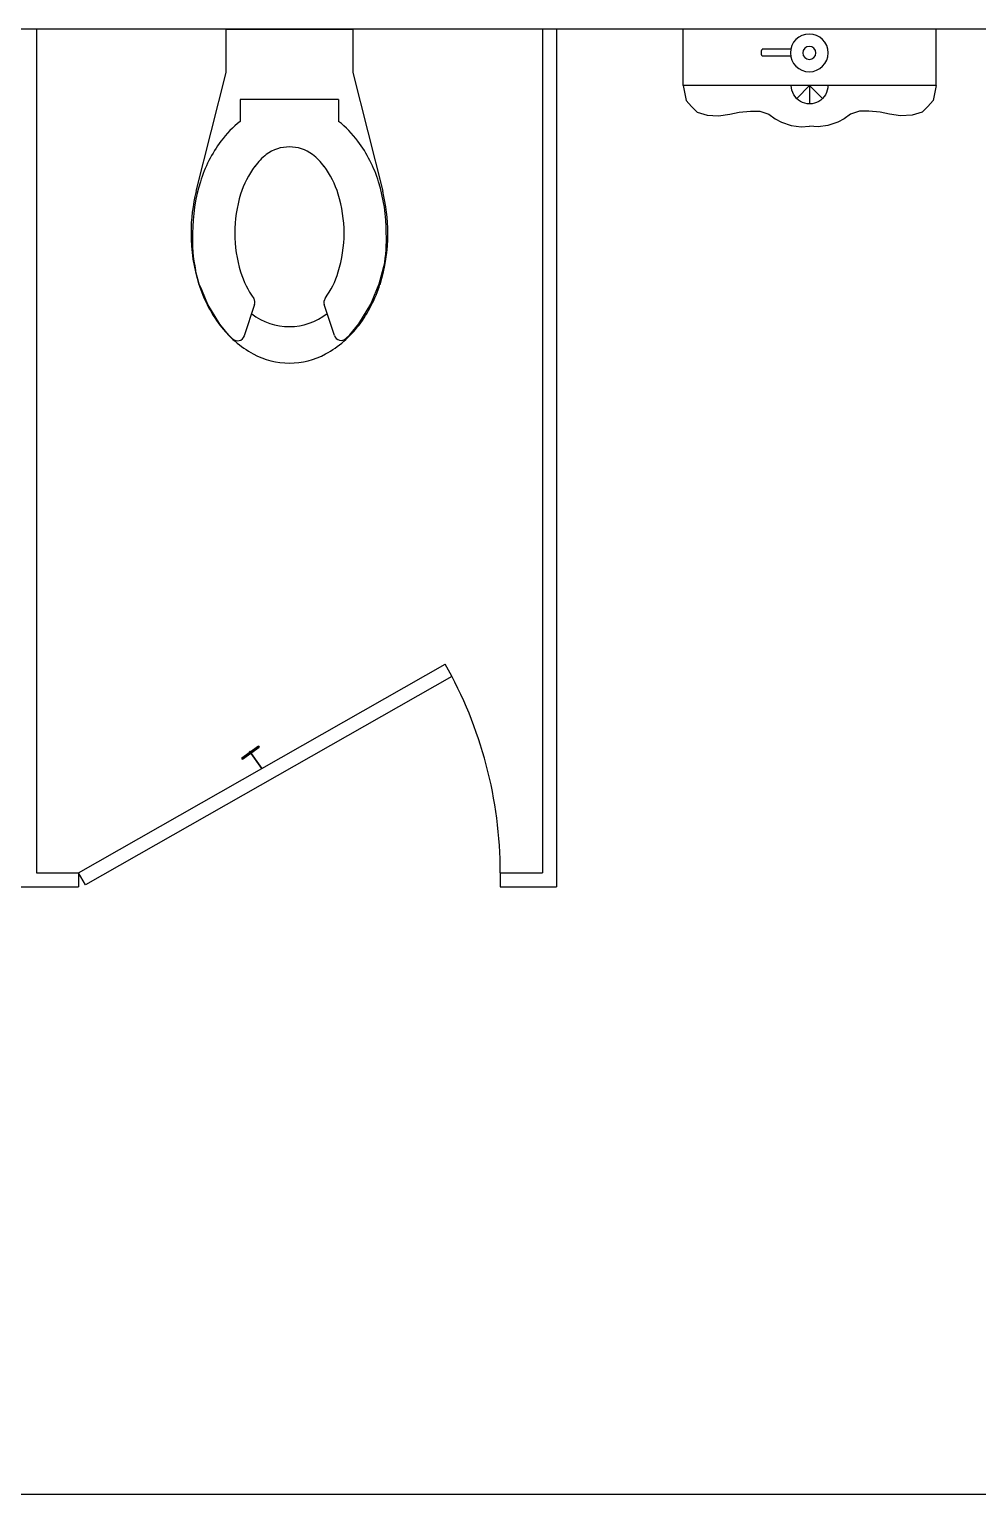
# Model space of a CAD drawing. Header units: inches. Extents: x -233729 to 737493, y -275239 to 196021.
# Drawn here: x 357716 to 359429, y -223988 to -221340 of the extents above; entities that cross this region are included whole.
import ezdxf

# ---------------------------------------------------------------- set-up
doc = ezdxf.new("R2010")
doc.units = ezdxf.units.IN
doc.header["$MEASUREMENT"] = 0
doc.layers.add('_FL_FAC_OFFICES', color=252, linetype='Continuous')
doc.layers.add('_FL_FAC_WALLS', color=252, linetype='Continuous')

# ---------------------------------------------------------------- blocks, each defined once
blk = doc.blocks.new('FL_Building')
at = {"layer": '_FL_FAC_OFFICES', "color": 0}
for p, q in [((2248654.7, -305619.8), (2243079.4, -305619.8)), ((2244628.8, -305619.8), (2244628.8, -307143.8)), ((2244971.7, -305619.8), (2245200.3, -305619.8)), ((2244971.7, -305697.6), (2244971.7, -305619.8)), ((2245200.3, -305619.8), (2245200.3, -305697.6)), ((2245543.2, -305619.8), (2245543.2, -307143.8)), ((2245568.6, -305619.8), (2245568.6, -307169.2)), ((2245797.2, -305721.4), (2245797.2, -305619.8)), ((2246254.4, -305619.8), (2245797.2, -305619.8)), ((2246254.4, -305721.4), (2246254.4, -305619.8)), ((2245991.2, -305655.9), (2245940, -305655.9)), ((2245991.7, -305668.6), (2245940, -305668.6)), ((2244917.6, -305912.5), (2244971.7, -305697.6)), ((2245200.3, -305697.6), (2245254.5, -305912.5)), ((2245797.2, -305721.4), (2245802.6, -305748.7)), ((2246254.4, -305721.4), (2245797.2, -305721.4)), ((2246025.8, -305721.4), (2246002.5, -305744.7)), ((2246025.8, -305721.4), (2246049.2, -305744.7)), ((2246025.8, -305721.4), (2246025.8, -305754.4)), ((2246254.4, -305721.4), (2246249.1, -305748.7)), ((2244997.1, -305746.8), (2244997.1, -305786.2)), ((2245174.9, -305746.8), (2244997.1, -305746.8)), ((2245174.9, -305746.8), (2245174.9, -305786.2)), ((2245802.6, -305748.7), (2245812.1, -305759.2)), ((2246249.1, -305748.7), (2246239.6, -305759.2)), ((2245812.1, -305759.2), (2245822.6, -305769.7)), ((2245822.6, -305769.7), (2245840.4, -305775)), ((2245840.4, -305775), (2245861.4, -305776)), ((2245861.4, -305776), (2245881.4, -305772.9)), ((2245881.4, -305772.9), (2245898.2, -305769.7)), ((2245898.2, -305769.7), (2245919.2, -305767.6)), ((2245919.2, -305767.6), (2245936, -305767.6)), ((2245936, -305767.6), (2245951.8, -305772.9)), ((2245951.8, -305772.9), (2245963.3, -305781.3)), ((2245963.3, -305781.3), (2245974.9, -305787.6)), ((2246088.4, -305781.3), (2246076.8, -305787.6)), ((2246099.9, -305772.9), (2246088.4, -305781.3)), ((2246115.7, -305767.6), (2246099.9, -305772.9)), ((2246132.5, -305767.6), (2246115.7, -305767.6)), ((2246153.5, -305769.7), (2246132.5, -305767.6)), ((2246170.3, -305772.9), (2246153.5, -305769.7)), ((2246190.2, -305776), (2246170.3, -305772.9)), ((2246211.3, -305775), (2246190.2, -305776)), ((2246229.1, -305769.7), (2246211.3, -305775)), ((2246239.6, -305759.2), (2246229.1, -305769.7)), ((2245974.9, -305787.6), (2245992.7, -305793.9)), ((2245992.7, -305793.9), (2246010.6, -305796)), ((2246010.6, -305796), (2246025.8, -305794.8)), ((2246041.1, -305796), (2246025.8, -305794.8)), ((2246058.9, -305793.9), (2246041.1, -305796)), ((2246076.8, -305787.6), (2246058.9, -305793.9)), ((2244917.6, -305912.5), (2244917.6, -305912.5)), ((2245248.3, -306079.8), (2245256.8, -306048.7)), ((2244923.2, -306080.1), (2244916.6, -306055.8)), ((2244927.5, -306090.4), (2244923.2, -306080.1)), ((2244938.4, -306116.9), (2244927.5, -306090.4)), ((2245233.1, -306116.6), (2245244, -306090.1)), ((2245244, -306090.1), (2245248.3, -306079.8)), ((2244960, -306152.5), (2244938.4, -306116.9)), ((2245023.2, -306117.3), (2245004.5, -306174)), ((2245167.3, -306173.3), (2245148.9, -306117.3)), ((2245211.5, -306152.2), (2245233.1, -306116.6)), ((2244976.2, -306171.9), (2244960, -306152.5)), ((2245195.3, -306171.6), (2245211.5, -306152.2)), ((2244983.4, -306178.9), (2244976.2, -306171.9)), ((2245188.1, -306178.5), (2245195.3, -306171.6)), ((2244705, -307143.8), (2245367.4, -306767)), ((2245379.6, -306789.3), (2244717.6, -307165.8)), ((2244628.8, -307143.8), (2244705, -307143.8)), ((2244717.6, -307165.8), (2244705, -307143.8)), ((2244705, -307143.8), (2244705, -307169.2)), ((2245467, -307143.8), (2245543.2, -307143.8)), ((2245467, -307143.8), (2245467, -307169.2)), ((2244146.2, -307169.2), (2244705, -307169.2)), ((2245467, -307169.2), (2245568.6, -307169.2)), ((2251036, -308267.7), (2243422.3, -308267.7))]:
    blk.add_line(p, q, dxfattribs=at)
for centre, radius, start, end in [((2245113.6, -305934.6), 188.6, 128.1352, 143.3275), ((2245058.5, -305934.6), 188.6, 36.6725, 51.8648), ((2245157.1, -305966.9), 242.8, 143.3275, 162.8584), ((2245086, -305902.5), 70.2, 53.419, 126.581), ((2245015, -305966.9), 242.8, 17.1416, 36.6725), ((2245113.6, -305934.6), 112.4, 128.1352, 143.3275), ((2245058.5, -305934.6), 112.4, 36.6725, 51.8648), ((2245157.1, -305966.9), 166.6, 143.3275, 162.8584), ((2245015, -305966.9), 166.6, 17.1416, 36.6725), ((2245217.7, -305988.1), 309.5, 165.8645, 180), ((2245225.6, -305988.1), 314.5, 162.8584, 180), ((2244946.5, -305988.1), 314.5, 0, 17.1416), ((2244954.4, -305988.1), 309.5, 360, 14.1355), ((2245225.6, -305988.1), 238.3, 162.8584, 180), ((2244946.5, -305988.1), 238.3, 0, 17.1416), ((2245217.7, -305988.1), 309.5, 180, 197.4041), ((2245169, -306001.2), 258.3, 177.0807, 192.2016), ((2245225.6, -305988.1), 238.3, 180, 197.1416), ((2244946.5, -305988.1), 238.3, 342.8584, 0), ((2244954.4, -305988.1), 309.5, 342.5959, 0), ((2244954.4, -305988.1), 309.5, 342.5959, 0), ((2244994.9, -306000), 266.4, 349.4685, 2.5701), ((2245157.1, -306009.2), 166.6, 197.1416, 215.5171), ((2245015, -306009.2), 166.6, 324.4829, 342.8584), ((2245153.1, -306008.3), 241.7, 197.4041, 217.1169), ((2245019, -306008.3), 241.7, 322.8831, 342.5959), ((2245019, -306008.3), 241.7, 322.8831, 342.5959), ((2245011.1, -306113.4), 12.7, 341.7562, 35.5171), ((2245161, -306113.4), 12.7, 144.4829, 198.2439), ((2245161, -306113.4), 12.7, 144.4829, 198.2439), ((2245112.1, -306039.4), 190.3, 217.1168, 241.3058), ((2245085.6, -306046.9), 110.1, 232.0025, 308.4676), ((2245060, -306039.4), 190.3, 298.6942, 322.8832), ((2245060, -306039.4), 190.3, 298.6942, 322.8832), ((2244992.5, -306170), 12.7, 224.3279, 341.7562), ((2245179.4, -306169.3), 12.7, 198.2438, 313.4259), ((2245086, -306086.9), 136.1, 241.3057, 270.0001), ((2245086, -306086.9), 136.1, 269.9999, 298.6943), ((2245086, -306086.9), 136.1, 269.9999, 298.6943), ((2244705, -307143.8), 762, 0, 29.6333)]:
    blk.add_arc(centre, radius, start, end, dxfattribs=at)
at = {"layer": '_FL_FAC_OFFICES', "color": 0, "extrusion": (0, 0, -1)}
for centre, major_axis, start_param, end_param in [((2246025.2, -305662.4), (24.1, 24.1), 0.785398, 7.068583), ((2246025.2, -305662.4), (-8.35, 8.35), 2.356194490192004, 8.63937979737159), ((2245954.8, -305662.2), (-11.4, 11.4), 5.09252, 5.903054), ((2246025.8, -305721.4), (23.4, 23.4), 0.785398, 3.926991)]:
    blk.add_ellipse(centre, major_axis=major_axis, ratio=1, start_param=start_param, end_param=end_param, dxfattribs=at)
at = {"layer": '_FL_FAC_OFFICES', "color": 0}
for points in [[(2245030.4, -306915.4), (2245000.3, -306936.9), (2245000.3, -306936.9, 3048), (2245030.4, -306915.4, 3048)], [(2245001.5, -306938.5), (2245031.5, -306917), (2245031.5, -306917, 3048), (2245001.5, -306938.5, 3048)], [(2245031.5, -306917), (2245030.4, -306915.4), (2245030.4, -306915.4, 3048), (2245031.5, -306917, 3048)], [(2245000.3, -306936.9), (2245001.5, -306938.5), (2245001.5, -306938.5, 3048), (2245000.3, -306936.9, 3048)], [(2245014.1, -306924.4), (2245036.2, -306955.4), (2245036.2, -306955.4, 3048), (2245014.1, -306924.4, 3048)]]:
    blk.add_3dface(points, dxfattribs=at)
blk = doc.blocks.new('A$C667968a6')
at = {"layer": '_FL_FAC_WALLS', "linetype": 'Continuous', "lineweight": -3}
blk.add_blockref('FL_Building', (-2249813.7, 156686.2), dxfattribs=at)

msp = doc.modelspace()

# ---------------------------------------------------------------- block references
msp.add_blockref('A$C667968a6', (362913.6874, -72406.61113, -162219.4368))

doc.saveas('drawing.dxf')
